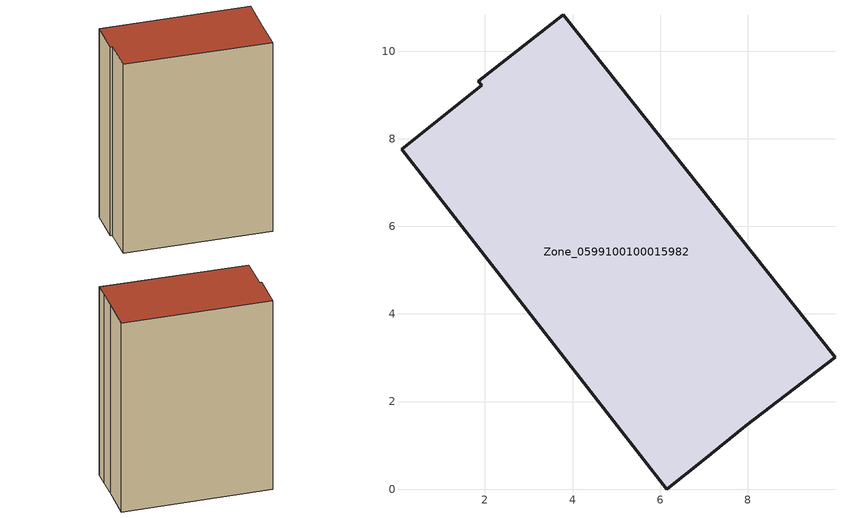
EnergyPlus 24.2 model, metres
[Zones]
Zone_0599100100015982
 floor ground (C_G): 6.15,0 0.09,7.76 1.92,9.22 1.85,9.32 3.79,10.83 9.99,3.01 7.95,1.45 6.98,0.65 z0
 wall outside (C_F): 1.92,9.22 0.09,7.76 6.15,0 6.98,0.65 7.95,1.45 9.99,3.01 3.79,10.83 1.85,9.32 1.92,9.22 z0:13.67
 roof outside (C_R): 0.09,7.76 6.15,0 6.98,0.65 7.95,1.45 9.99,3.01 3.79,10.83 1.85,9.32 1.92,9.22 z13.67
[BUILDING]
Pand.0599100100015982: North Axis=0; Terrain=City; Loads Convergence Tolerance Value=0.04; Temperature Convergence Tolerance Value=0.4; Solar Distribution=FullExterior; Maximum Number of Warmup Days=25; Minimum Number of Warmup Days=1
[Site:Location]
Rotterdam.The.Hague.AP_ZH_NLD Design_Conditions: Latitude=51.96; Longitude=4.45; Time Zone=1; Elevation=-4.5
[SITE:GROUNDTEMPERATURE:BUILDINGSURFACE]
18, 18, 18, 18, 18, 18, 18, 18, 18, 18, 18, 18
[MATERIAL] Thermal Absorptance=0.9; Solar Absorptance=0.7; Visible Absorptance=0.7
Name | Roughness | Thickness | Conductivity | Density | Specific Heat
G.TI.2015-2018 | MediumSmooth | 0.15 | 0.0428571 | 540 | 1210
F.TI.2015-2018 | Rough | 0.3 | 0.0666667 | 1920 | 840
R.TI.2015-2018 | MediumRough | 0.2 | 0.0333333 | 1500 | 1000
[CONSTRUCTION]
C_G: G.TI.2015-2018
C_F: F.TI.2015-2018
C_R: R.TI.2015-2018
[ZONE]
Zone_0599100100015982: Type=1; Multiplier=1; Ceiling Height=Autocalculate; Volume=Autocalculate; Floor Area=autocalculate; Part of Total Floor Area=Yes
[ZONEINFILTRATION:DESIGNFLOWRATE]
Infil_Zone_0599100100015982: Zone or ZoneList or Space or SpaceList=Zone_0599100100015982; Schedule=AlwaysOn; Design Flow Rate Calculation Method=Flow/Area; Flow Rate per Floor Area=0.0015; Constant Term Coefficient=1; Temperature Term Coefficient=0; Velocity Term Coefficient=0; Velocity Squared Term Coefficient=0
[HVACTEMPLATE:ZONE:IDEALLOADSAIRSYSTEM]
Zone_0599100100015982: Maximum Heating Supply Air Temperature=50; Minimum Cooling Supply Air Temperature=13; Maximum Heating Supply Air Humidity Ratio=0.0156; Minimum Cooling Supply Air Humidity Ratio=0.0077; Heating Limit=NoLimit; Cooling Limit=NoLimit; Dehumidification Control Type=ConstantSensibleHeatRatio; Cooling Sensible Heat Ratio=0.7; Dehumidification Setpoint=60; Humidification Control Type=None; Humidification Setpoint=30; Outdoor Air Method=None; Outdoor Air Flow Rate per Person=0.00944; Outdoor Air Flow Rate per Zone Floor Area=0; Outdoor Air Flow Rate per Zone=0; Demand Controlled Ventilation Type=None; Outdoor Air Economizer Type=NoEconomizer; Heat Recovery Type=None; Sensible Heat Recovery Effectiveness=0.7; Latent Heat Recovery Effectiveness=0.65
[ZONECONTROL:THERMOSTAT]
ThermostatControl_Zone_0599100100015982: Zone or ZoneList=Zone_0599100100015982; Control Type Schedule=DualSetpointControlType; Control 1=Thermostat_Zone_0599100100015982; Temperature Difference Between Cutout And Setpoint=0
[THERMOSTATSETPOINT:DUALSETPOINT]
Thermostat_Zone_0599100100015982: Heating Setpoint Temperature Schedule=HeatingSetpoint_Zone_0599100100015982; Cooling Setpoint Temperature Schedule=CoolingSetpoint_Zone_0599100100015982
[SCHEDULE:COMPACT]
HeatingSetpoint_Zone_0599100100015982: Through: 12/31, For: AllDays, Until: 24:00, 21
CoolingSetpoint_Zone_0599100100015982: Through: 12/31, For: AllDays, Until: 24:00, 24
DualSetpointControlType: Through: 12/31, For: AllDays, Until: 24:00, 4
AlwaysOn: Through: 12/31, For: AllDays, Until: 24:00, 1
